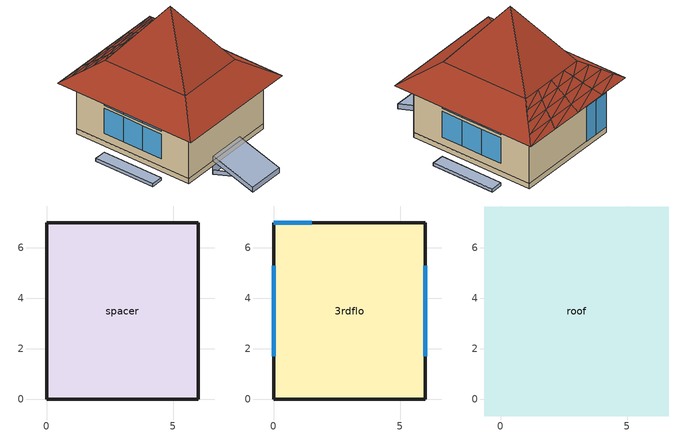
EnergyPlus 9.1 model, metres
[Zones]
spacer
 floor adiabatic (Interior Floor): 6,0 0,0 0,7 6,7 z6.9
 wall outside (OPTIMUM WALL CONSTRUCTION): 0,0 6,0 6,7 0,7 0,0 z6.9:7.2
3rdflo
 floor to spacer (Interior Floor): 6,0 0,0 0,7 6,7 z7.2
 wall outside (OPTIMUM WALL CONSTRUCTION): 0,0 6,0 6,7 0,7 0,0 z7.2:10.2
 window (doubleglass): 6,1.71 6,2.9 / 6,2.9 6,4.1 / 6,4.1 6,5.29 / 0,5.29 0,4.1 / 0,4.1 0,2.9 / 0,2.9 0,1.71 z7.65:9.15; 6,1.71 6,2.9 / 6,2.9 6,4.1 / 6,4.1 6,5.29 / 0,5.29 0,4.1 / 0,4.1 0,2.9 / 0,2.9 0,1.71 z9.33:9.5
 window (opaquedoor): 1.5,7 0.75,7 / 0.75,7 0,7 z7.2:9.2
 roof outside (EXTERIOR ROOF): 0,7 0,0 6,0 6,7 z10.2
roof
 floor outside (Interior Floor): 6.65,-0.65 -0.65,-0.65 -0.65,7.65 6.65,7.62 z10
 roof outside (EXTERIOR ROOF): 3,3.5,14.43 5,1,11.2 5,6,11.2; 3,3.5,14.43 5,6,11.2 1,6,11.2; 3,3.5,14.43 1,6,11.2 1,1,11.2; 5,1,11.2 3,3.5,14.43 1,1,11.2; 1.79,6.41,10.9 0.59,6.41,10.9 1,6,11.2; 1.79,6.41,10.9 1,6,11.2 2,6,11.2; 3,6.82,10.6 1.59,6.82,10.6 1.79,6.41,10.9; 3,6.82,10.6 1.79,6.41,10.9 3,6.41,10.9; 3,7.23,10.3 1.38,7.23,10.3 1.59,6.82,10.6; 3,7.23,10.3 1.59,6.82,10.6 3,6.82,10.6; 3,7.64,10 1.17,7.65,10 1.38,7.23,10.3; 3,7.64,10 1.38,7.23,10.3 3,7.23,10.3; 4.21,6.41,10.9 3,6.41,10.9 3,6,11.2; 4.21,6.41,10.9 3,6,11.2 4,6,11.2; 4.41,6.81,10.6 3,6.82,10.6 3,6.41,10.9; 4.41,6.81,10.6 3,6.41,10.9 4.21,6.41,10.9; 1.59,6.82,10.6 0.17,6.83,10.6 0.59,6.41,10.9; 4.62,7.22,10.3 3,7.23,10.3 3,6.82,10.6; 4.62,7.22,10.3 3,6.82,10.6 4.41,6.81,10.6; 4.83,7.63,10 3,7.64,10 3,7.23,10.3; 4.83,7.63,10 3,7.23,10.3 4.62,7.22,10.3; 5.41,6.41,10.9 4.21,6.41,10.9 4,6,11.2; 5.41,6.41,10.9 4,6,11.2 5,6,11.2; 5.83,6.81,10.6 4.41,6.81,10.6 4.21,6.41,10.9; 5.83,6.81,10.6 4.21,6.41,10.9 5.41,6.41,10.9; 6.24,7.22,10.3 4.62,7.22,10.3 4.41,6.81,10.6; 6.24,7.22,10.3 4.41,6.81,10.6 5.83,6.81,10.6; 1.59,6.82,10.6 0.59,6.41,10.9 1.79,6.41,10.9; 6.65,7.62,10 4.83,7.63,10 4.62,7.22,10.3; 6.65,7.62,10 4.62,7.22,10.3 6.24,7.22,10.3; 1.38,7.23,10.3 -0.24,7.24,10.3 0.17,6.83,10.6; 1.38,7.23,10.3 0.17,6.83,10.6 1.59,6.82,10.6; 1.17,7.65,10 -0.65,7.65,10 -0.24,7.24,10.3; 1.17,7.65,10 -0.24,7.24,10.3 1.38,7.23,10.3; 3,6.41,10.9 1.79,6.41,10.9 2,6,11.2; 3,6.41,10.9 2,6,11.2 3,6,11.2; 1,1,11.2 -0.65,-0.65,10 6.65,-0.65,10 5,1,11.2; 5,1,11.2 6.65,-0.65,10 6.65,7.62,10 5,6,11.2; 1,6,11.2 -0.65,7.65,10 -0.65,-0.65,10 1,1,11.2
shading: -0.68,5.29 -0.68,1.71 / -0.68,1.71 0,1.71 / 0,1.71 0,5.29 / 0,5.29 -0.68,5.29 / 6.68,5.29 6,5.29 / 6,5.29 6,1.71 / 6,1.71 6.68,1.71 / 6.68,1.71 6.68,5.29 z6.35:6.52; 4.05,0 1.94,0 z7.2:7.5; 1.94,-2.5 4.05,-2.5 z6.4:6.7; 6.68,1.71 6,1.71 6,5.29 6.68,5.29 z6.35; 4.05,0,7.5 4.05,-2.5,6.7 4.05,-2.5,6.4 4.05,0,7.2; 1.94,0,7.5 1.94,0,7.2 1.94,-2.5,6.4 1.94,-2.5,6.7; 1.94,0,7.5 1.94,-2.5,6.7 4.05,-2.5,6.7 4.05,0,7.5; 1.94,0,7.2 4.05,0,7.2 4.05,-2.5,6.4 1.94,-2.5,6.4; 1.94,0,6.65 1.94,0,6.4 1.94,-1.25,6.8 1.94,-0.87,6.92; 4.05,-0.87,6.92 4.05,0,6.65 4.05,0,6.4 4.05,-1.25,6.8; 1.94,0,6.9 1.94,0,6.4 2.99,0,6.4 3,0,6.9; 4.05,0,6.9 4.05,0,6.4 2.99,0,6.42 3,0,6.9; 6,5.29 6,1.71 6.68,1.71 6.68,5.29 z6.52; 0,1.71 -0.68,1.71 -0.68,5.29 0,5.29 z6.35; -0.68,5.29 -0.68,1.71 0,1.71 0,5.29 z6.52
[Building]
Building 1: North Axis {deg}=0; Terrain=City; Solar Distribution=FullInteriorAndExteriorWithReflections
[Site:Location]
409079	-: Latitude {deg}=-6.204; Longitude {deg}=106.821; Time Zone {hr}=7; Elevation {m}=10
[SizingPeriod:DesignDay] Day of Month=21; Dry-Bulb Temperature Range Modifier Type=DefaultMultipliers; Humidity Condition Type=Wetbulb; Barometric Pressure {Pa}=101301; Rain Indicator=No; Snow Indicator=No; Daylight Saving Time Indicator=No
Name | Month | Day Type | Maximum Dry-Bulb Temperature {C} | Daily Dry-Bulb Temperature Range {deltaC} | Wetbulb or DewPoint at Maximum Dry-Bulb {C} | Wind Speed {m/s} | Wind Direction {deg} | Solar Model Indicator | ASHRAE Clear Sky Optical Depth for Beam Irradiance (taub) | ASHRAE Clear Sky Optical Depth for Diffuse Irradiance (taud) | Sky Clearness
Jakarta Soekarno Hatta Ann Clg 1% Condns DB=>MWB | 8 | SummerDesignDay | 33.1 | 7.1 | 25.8 | 6.7 | 60 | ASHRAETau | 0.382 | 2.521
Jakarta Soekarno Hatta Ann Htg 99% Condns DB | 2 | WinterDesignDay | 22.7 | 0 | 22.7 | 1.9 | 320 | ASHRAEClearSky |  |  | 0
[Material] Thermal Absorptance=0.9; Visible Absorptance=0.7
Name | Roughness | Thickness {m} | Conductivity {W/m-K} | Density {kg/m3} | Specific Heat {J/kg-K} | Solar Absorptance
1/2IN GYPSUM | Smooth | 0.0127 | 0.16 | 784.9 | 830 | 0.4
F16 Acoustic tile | MediumSmooth | 0.0191 | 0.06 | 368 | 590 | 0.3
I02 INSULATION BOARD | MediumRough | 0.15 | 0.03 | 265 | 836 | 0.78
M11 100mm lightweight concrete; M11 100MM LIGHTWEIGHT CONCRETE 1 | MediumRough | 0.1016 | 0.53 | 1280 | 840 | 0.5
PLASTER BOARD | MediumSmooth | 0.0095 | 0.58 | 800 | 1090 | 0.7
[Material:AirGap]
Material Air Gap 1: Thermal Resistance {m2-K/W}=0.18
[WindowMaterial:SimpleGlazingSystem]
Name | U-Factor {W/m2-K} | Solar Heat Gain Coefficient | Visible Transmittance
DOUBLE GLASS | 1.5 | 0.3 | 0.5
OPAQUE DOOR | 3.2 | 0.1
[Construction]
doubleglass: DOUBLE GLASS
EXTERIOR ROOF: M11 100mm lightweight concrete, Material Air Gap 1, F16 Acoustic tile
Interior Floor: F16 Acoustic tile, Material Air Gap 1, M11 100mm lightweight concrete
opaquedoor: OPAQUE DOOR
OPTIMUM WALL CONSTRUCTION: PLASTER BOARD, M11 100MM LIGHTWEIGHT CONCRETE 1, I02 INSULATION BOARD, 1/2IN GYPSUM
[Zone]
3rdflo; roof; spacer
[ZoneControl:Thermostat]
3rdflo Thermostat: Zone or ZoneList=3rdflo; Control Type Schedule=3rdflo Thermostat Schedule; Control Object Type 1=ThermostatSetpoint:DualSetpoint; Control Name 1=dualSetPtThermostat3rdflo
[ThermostatSetpoint:DualSetpoint]
dualSetPtThermostat3rdflo: Heating Setpoint Temperature Schedule=Medium Office HtgSetp; Cooling Setpoint Temperature Schedule=Medium Office ClgSetp
[ZoneHVAC:PackagedTerminalHeatPump]
Zone HVAC Packaged Terminal Heat Pump 1: Availability Schedule=Always On Discrete; Cooling Supply Air Flow Rate {m3/s}=Autosize; Heating Supply Air Flow Rate {m3/s}=Autosize; No Load Supply Air Flow Rate {m3/s}=Autosize; Cooling Outdoor Air Flow Rate {m3/s}=Autosize; Heating Outdoor Air Flow Rate {m3/s}=Autosize; No Load Outdoor Air Flow Rate {m3/s}=Autosize; Supply Air Fan=Fan Constant Volume 1; Heating Coil=Coil Heating DX Single Speed 1; Heating Convergence Tolerance=0.001; Cooling Coil=Coil Cooling DX Single Speed 1; Cooling Convergence Tolerance=0.001; Supplemental Heating Coil=Coil Heating Electric 1; Maximum Supply Air Temperature from Supplemental Heater {C}=Autosize; Maximum Outdoor Dry-Bulb Temperature for Supplemental Heater Operation {C}=21; Fan Placement=DrawThrough
[Fan:ConstantVolume]
Fan Constant Volume 1: Availability Schedule=Always On Discrete; Fan Total Efficiency=0.7; Pressure Rise {Pa}=300; Maximum Flow Rate {m3/s}=AutoSize; Motor Efficiency=0.9; Motor In Airstream Fraction=1
[Coil:Heating:DX:SingleSpeed]
Coil Heating DX Single Speed 1: Availability Schedule=Always On Discrete; Gross Rated Heating Capacity {W}=Autosize; Gross Rated Heating COP {W/W}=5; Rated Air Flow Rate {m3/s}=Autosize; Rated Supply Fan Power Per Volume Flow Rate {W/(m3/s)}=773.3; Heating Capacity Function of Temperature Curve=Curve Cubic 1; Heating Capacity Function of Flow Fraction Curve=Curve Cubic 2; Energy Input Ratio Function of Temperature Curve=Curve Cubic 3; Energy Input Ratio Function of Flow Fraction Curve=Curve Quadratic 4; Part Load Fraction Correlation Curve=Curve Quadratic 5; Minimum Outdoor Dry-Bulb Temperature for Compressor Operation {C}=-8; Maximum Outdoor Dry-Bulb Temperature for Defrost Operation {C}=5; Crankcase Heater Capacity {W}=0; Maximum Outdoor Dry-Bulb Temperature for Crankcase Heater Operation {C}=10; Defrost Strategy=Resistive; Defrost Control=Timed; Defrost Time Period Fraction=0.166667; Resistive Defrost Heater Capacity {W}=2000
[Coil:Cooling:DX:SingleSpeed]
Coil Cooling DX Single Speed 1: Availability Schedule=SCHCOOLING AVAILABILITY; Gross Rated Total Cooling Capacity {W}=Autosize; Gross Rated Sensible Heat Ratio=Autosize; Gross Rated Cooling COP {W/W}=3; Rated Air Flow Rate {m3/s}=Autosize; Rated Evaporator Fan Power Per Volume Flow Rate {W/(m3/s)}=773.3; Total Cooling Capacity Function of Temperature Curve=Curve Biquadratic 1; Total Cooling Capacity Function of Flow Fraction Curve=Curve Quadratic 1; Energy Input Ratio Function of Temperature Curve=Curve Biquadratic 2; Energy Input Ratio Function of Flow Fraction Curve=Curve Quadratic 2; Part Load Fraction Correlation Curve=Curve Quadratic 3; Condenser Type=AirCooled; Evaporative Condenser Effectiveness=0; Evaporative Condenser Air Flow Rate {m3/s}=Autosize; Evaporative Condenser Pump Rated Power Consumption {W}=Autosize; Crankcase Heater Capacity {W}=0; Maximum Outdoor Dry-Bulb Temperature for Crankcase Heater Operation {C}=0; Basin Heater Capacity {W/K}=0; Basin Heater Setpoint Temperature {C}=10
[Coil:Heating:Electric]
Coil Heating Electric 1: Availability Schedule=Always On Discrete; Efficiency=1; Nominal Capacity {W}=Autosize
[Zone equipment]
3rdflo: Zone HVAC Packaged Terminal Heat Pump 1
[Sizing:Zone]
3rdflo: Zone Cooling Design Supply Air Temperature Input Method=SupplyAirTemperature; Zone Cooling Design Supply Air Temperature {C}=14; Zone Cooling Design Supply Air Temperature Difference {deltaC}=11.11; Zone Heating Design Supply Air Temperature Input Method=SupplyAirTemperature; Zone Heating Design Supply Air Temperature {C}=40; Zone Heating Design Supply Air Temperature Difference {deltaC}=11.11; Zone Cooling Design Supply Air Humidity Ratio {kgWater/kgDryAir}=0.0085; Zone Heating Design Supply Air Humidity Ratio {kgWater/kgDryAir}=0.008; Design Specification Outdoor Air Object=roof_DSOA; Cooling Design Air Flow Method=DesignDay; Cooling Design Air Flow Rate {m3/s}=0; Cooling Minimum Air Flow per Zone Floor Area {m3/s-m2}=0.000762; Cooling Minimum Air Flow {m3/s}=0; Cooling Minimum Air Flow Fraction=0; Heating Design Air Flow Method=DesignDay; Heating Design Air Flow Rate {m3/s}=0; Heating Maximum Air Flow per Zone Floor Area {m3/s-m2}=0.002032; Heating Maximum Air Flow {m3/s}=0.141576; Heating Maximum Air Flow Fraction=0.3; Design Specification Zone Air Distribution Object=3rdflo Design Spec Zone Air Dist; Account for Dedicated Outdoor Air System=No
[DesignSpecification:ZoneAirDistribution]
3rdflo Design Spec Zone Air Dist: Zone Air Distribution Effectiveness in Cooling Mode=1; Zone Air Distribution Effectiveness in Heating Mode=1
[DesignSpecification:OutdoorAir]
roof_DSOA: Outdoor Air Method=Sum; Outdoor Air Flow per Person {m3/s-person}=0.00236; Outdoor Air Flow per Zone Floor Area {m3/s-m2}=0.000305; Outdoor Air Flow per Zone {m3/s}=0; Outdoor Air Flow Air Changes per Hour {1/hr}=0
[Schedule:Compact]
3rdflo Thermostat Schedule: Through: 12/31, For: AllDays, Until: 24:00, 4
[Schedule:Year]
Medium Office HtgSetp: Schedule:Week:Daily {ecb93216-4e3a-48b3-b436-2bda810a97af}, 1, 1, 1, 3, Schedule:Week:Daily {7658c4fb-bb29-427e-bf3f-5def4335bcf1}, 1, 4, 12, 31
Medium Office ClgSetp: Schedule:Week:Daily {8e0b014c-04b7-4e6c-a258-14b421fd36f8}, 1, 1, 1, 3, Schedule:Week:Daily {edd3bcc3-8268-4813-9843-1db4b5a04d2a}, 1, 4, 12, 31
[Schedule:Week:Daily]
Schedule:Week:Daily {ecb93216-4e3a-48b3-b436-2bda810a97af}: Medium Office HtgSetp Default Schedule, Medium Office HtgSetp Default Schedule, Medium Office HtgSetp Default Schedule, Medium Office HtgSetp Default Schedule, Medium Office HtgSetp Default Schedule, Medium Office HtgSetp Default Schedule, Medium Office HtgSetp Rule 2 Day Schedule, Medium Office HtgSetp Default Schedule, Medium Office HtgSetp Summer Design Day, Medium Office HtgSetp Winter Design Day, Medium Office HtgSetp Default Schedule, Medium Office HtgSetp Default Schedule
Schedule:Week:Daily {7658c4fb-bb29-427e-bf3f-5def4335bcf1}: Medium Office HtgSetp Rule 1 Day Schedule, Medium Office HtgSetp Default Schedule, Medium Office HtgSetp Default Schedule, Medium Office HtgSetp Default Schedule, Medium Office HtgSetp Default Schedule, Medium Office HtgSetp Default Schedule, Medium Office HtgSetp Rule 2 Day Schedule, Medium Office HtgSetp Default Schedule, Medium Office HtgSetp Summer Design Day, Medium Office HtgSetp Winter Design Day, Medium Office HtgSetp Default Schedule, Medium Office HtgSetp Default Schedule
Schedule:Week:Daily {8e0b014c-04b7-4e6c-a258-14b421fd36f8}: Medium Office ClgSetp Default Schedule, Medium Office ClgSetp Default Schedule, Medium Office ClgSetp Default Schedule, Medium Office ClgSetp Default Schedule, Medium Office ClgSetp Default Schedule, Medium Office ClgSetp Default Schedule, Medium Office ClgSetp Rule 2 Day Schedule, Medium Office ClgSetp Default Schedule, Medium Office ClgSetp Summer Design Day, Medium Office ClgSetp Winter Design Day, Medium Office ClgSetp Default Schedule, Medium Office ClgSetp Default Schedule
Schedule:Week:Daily {edd3bcc3-8268-4813-9843-1db4b5a04d2a}: Medium Office ClgSetp Rule 1 Day Schedule, Medium Office ClgSetp Default Schedule, Medium Office ClgSetp Default Schedule, Medium Office ClgSetp Default Schedule, Medium Office ClgSetp Default Schedule, Medium Office ClgSetp Default Schedule, Medium Office ClgSetp Rule 2 Day Schedule, Medium Office ClgSetp Default Schedule, Medium Office ClgSetp Summer Design Day, Medium Office ClgSetp Winter Design Day, Medium Office ClgSetp Default Schedule, Medium Office ClgSetp Default Schedule
[Schedule:Day:Interval]
Medium Office HtgSetp Default Schedule: No, 06:00, 15.6, 22:00, 21, 24:00, 15.6
Medium Office HtgSetp Rule 2 Day Schedule: No, 06:00, 15.6, 18:00, 21, 24:00, 15.6
Medium Office HtgSetp Summer Design Day; Medium Office HtgSetp Rule 1 Day Schedule: No, 24:00, 15.6
Medium Office HtgSetp Winter Design Day: No, 24:00, 21
Medium Office ClgSetp Default Schedule; Medium Office ClgSetp Summer Design Day: No, 06:00, 26.7, 22:00, 24, 24:00, 26.7
Medium Office ClgSetp Rule 2 Day Schedule: No, 06:00, 26.7, 18:00, 24, 24:00, 26.7
Medium Office ClgSetp Winter Design Day; Medium Office ClgSetp Rule 1 Day Schedule: No, 24:00, 26.7
[Schedule:Constant]
Always On Discrete: Hourly Value=1
[Curve:Cubic]
Name | Coefficient1 Constant | Coefficient2 x | Coefficient3 x**2 | Coefficient4 x**3 | Minimum Value of x {BasedOnField A2} | Maximum Value of x {BasedOnField A2}
Curve Cubic 1 | 0.758746 | 0.027626 | 0.000148716 | 3.4992e-06 | -20 | 20
Curve Cubic 2 | 0.84 | 0.16 | 0 | 0 | 0.5 | 1.5
Curve Cubic 3 | 1.19248 | -0.0300438 | 0.00103745 | -2.3328e-05 | -20 | 20
[Curve:Quadratic]
Name | Coefficient1 Constant | Coefficient2 x | Coefficient3 x**2 | Minimum Value of x {BasedOnField A2} | Maximum Value of x {BasedOnField A2}
Curve Quadratic 4 | 1.3824 | -0.4336 | 0.0512 | 0 | 1
Curve Quadratic 5 | 0.75 | 0.25 | 0 | 0 | 1
Curve Quadratic 1 | 0.8 | 0.2 | 0 | 0.5 | 1.5
Curve Quadratic 2 | 1.1552 | -0.1808 | 0.0256 | 0.5 | 1.5
Curve Quadratic 3 | 0.85 | 0.15 | 0 | 0 | 1
[Curve:Biquadratic] Minimum Value of x {BasedOnField A2}=17; Maximum Value of x {BasedOnField A2}=22; Minimum Value of y {BasedOnField A3}=13; Maximum Value of y {BasedOnField A3}=46
Name | Coefficient1 Constant | Coefficient2 x | Coefficient3 x**2 | Coefficient4 y | Coefficient5 y**2 | Coefficient6 x*y
Curve Biquadratic 1 | 0.942588 | 0.00954335 | 0.00068377 | -0.0110427 | 5.249e-06 | -9.72e-06
Curve Biquadratic 2 | 0.342414 | 0.034885 | -0.0006237 | 0.00497722 | 0.000437951 | -0.000728028
[Schedule:File]
SCHCOOLING AVAILABILITY: File=C:\Users\Shiro\Desktop\workspace\latihan\2ndfloor_office\OpenStudio\SCHCOOLING AVAILABILITY.csv; Column Number=5; Rows To Skip=4; Hours of Data=8760; Column Separator=Comma
